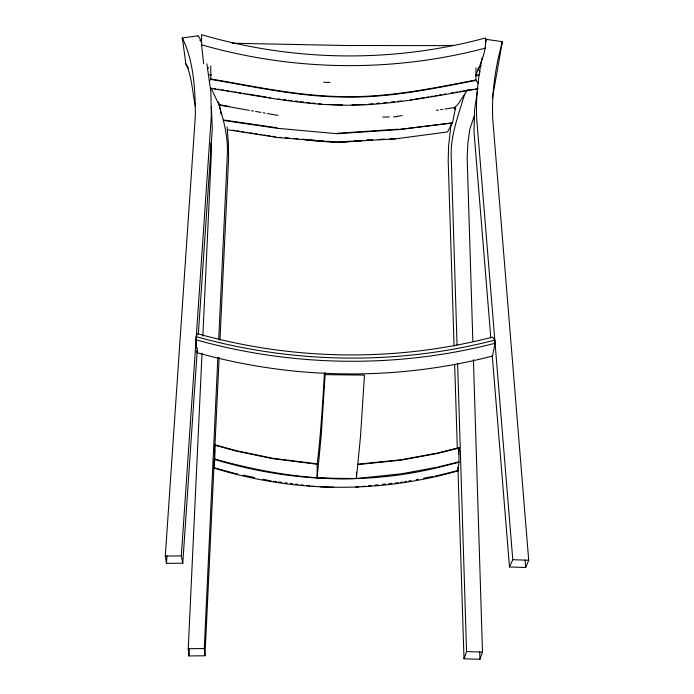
<?xml version="1.0" encoding="UTF-8"?>
<svg xmlns="http://www.w3.org/2000/svg" width="694" height="694" viewBox="0 0 694 694"><rect width="100%" height="100%" fill="white"/><g stroke="black" fill="none" stroke-linecap="round" stroke-linejoin="round"><path stroke-width="1.04" d="M203.672 63.735L201.598 44.815L201.607 34.7A500.912 476.145 6.5 0 0 485.462 37.979C486.659 50.914 480.907 63.111 475.893 74.709M209.354 80.816L210.759 79.402C254.707 86.828 298.672 96.726 343.435 97.03C388.206 98.149 432.232 88.832 475.937 80.409L475.989 67.908M357.705 464.217L401.054 459.758L437.48 453.052L459.029 447.647L458.925 462.308L458.04 470.87C378.36 493.686 293.059 492.653 213.925 468.051L213.969 460.243M213.925 468.051L214.81 459.489L214.914 444.828L236.376 450.727L272.69 458.274L317.011 463.861M317.089 478.079L321.175 436.04L325.13 374.656L364.463 375.107L360.507 436.5L356.421 478.539L317.089 478.079L317.193 464.286A592.234 19.84 -89.3 0 0 323.517 388.866L324.428 373.138M356.421 478.539L356.464 472.172M458.049 467.305L458.04 470.87M210.776 79.411L210.776 65.913M214.784 449.296L204.982 655.769L188.959 655.943L188.239 648.69L202.032 353.367M202.839 336.052L211.271 155.395L210.941 142.973M188.959 655.943L189.315 648.37M204.982 655.769L204.262 648.526L217.864 357.332M218.723 338.932L227.268 155.994C228.491 137.143 223.477 119.16 217.864 101.419M214.932 446.051L219.148 357.427M219.963 340.129L228.586 158.544L228.439 143.736L227.077 126.82M188.577 68.073L185.862 63.943L182.366 37.97C193.852 61.679 195.266 89.491 195.361 115.508L165.293 556.067L166.465 563.381L182.765 563.19L197.374 348.162M198.328 334.118L212.286 128.815L211.366 106.572M166.465 563.381L166.985 555.807M182.765 563.19L181.316 555.877L211.323 115.794L210.863 91.877L206.89 63.822M196.61 348.371L196.046 339.817L196.272 336.668L197.365 333.658C293.432 360.672 396.031 362.121 492.679 337.076L494.796 340.121L495.074 343.27L492.471 356.057C395.736 381.119 293.042 379.679 196.888 352.639L196.749 350.505M214.142 452.323L214.914 444.828M458.37 454.067L459.029 447.647M477.871 87.93L474.601 109.609L474.011 131.834L490.823 338.056M492.315 98.557L502.395 41.666L486.268 39.376M451.065 124.053L448.576 146.278L448.203 161.086L454.076 346.08M482.191 57.246C478.175 77.511 475.65 98.175 476.717 118.856L512.779 559.702L509.491 566.963L525.696 567.527L528.707 560.266L492.74 118.943C491.517 92.883 495.429 66.737 502.395 41.666L502.022 42.056M485.366 43.514L486.581 39.098M464.659 94.297L462.742 100.37C457.016 119.42 450.016 138.288 451.274 158.579L457.042 344.935M474.34 115.646L469.743 129.518L467.808 143.866L467.175 158.353L472.848 341.335M473.421 359.744L482.486 652.091L479.944 659.3L464.008 658.762L466.55 651.553L457.615 363.352M454.709 109.236L455.646 107.423L444.949 109.053M185.862 63.943C191.9 75.88 192.429 92.597 195.361 106.303M227.493 129.726L277.687 137.525L336.425 142.287L395.268 138.887L447.448 131.964L452.445 122.925L455.646 107.423M467.903 89.526L457.719 104.551L454.145 108.021M197.955 36.045L199.482 37.597L201.303 41.97M207.246 69.07L208.651 67.656M478.765 67.483L481.263 65.462M475.937 80.409L478.374 83.514M459.046 448.029L437.498 453.434L401.071 460.139L357.722 464.598M458.942 461.831L438.053 467.053L401.427 473.794L356.56 478.504M458.925 462.308L438.035 467.53C364.428 485.47 287.073 481.419 214.81 459.489M438.2 475.442L456.982 470.749M494.796 340.121C397.115 365.356 293.38 363.899 196.272 336.668M495.074 343.27C397.228 368.531 293.31 367.074 196.046 339.817M475.954 79.931C432.241 88.364 388.215 97.646 343.452 96.579C298.689 96.223 254.733 86.368 210.794 78.934M400.507 482.46L402.598 482.07M404.697 481.688L406.788 481.298M408.887 480.916L410.978 480.526M416.209 479.563L418.309 479.181M423.54 478.218L432.969 476.474M435.06 476.093L437.159 475.702M366.788 140.145L368.896 139.789M410.423 99.927L412.566 99.563M414.7 99.199L424.312 97.576M426.446 97.212L428.58 96.848M430.722 96.492L432.856 96.128M434.991 95.763L437.125 95.399M439.267 95.043L441.401 94.679M443.535 94.315L445.669 93.959M451.013 93.057L453.147 92.692M455.281 92.328L457.424 91.972M459.558 91.608L473.438 89.257M475.581 88.893L477.715 88.537M477.732 88.919C433.013 96.266 388.172 106.052 342.61 105.158C298.073 104.681 254.29 94.887 210.395 88.372M475.65 75.351L478.825 74.839M475.633 75.828L478.825 75.308M396.795 116.375L402.138 115.56M436.387 110.355L438.521 110.025M440.664 109.704L442.807 109.374M182.366 37.97L198.198 35.776M397.983 129.648L452.445 122.925L397.983 129.648L337.31 133.725L276.906 128.251L223.329 120.426M355.64 487.171L358.85 486.832M362.051 486.494L365.261 486.156M368.462 485.817L371.663 485.488M374.873 485.149L378.074 484.811M382.351 484.36L385.552 484.03M388.753 483.692L391.963 483.354M395.164 483.015L398.373 482.686M351.979 104.811L365.617 104.43M368.818 104.126L373.086 103.718M376.287 103.415L379.488 103.111M383.747 102.703L386.948 102.4M391.216 101.992L394.418 101.688M397.619 101.385L401.887 100.977M362.693 140.518C342.845 142.895 322.753 142.287 302.992 139.407M342.715 141.94L352.136 141.238M354.226 141.082L361.548 140.535M337.327 133.265L398 129.171M342.827 141.637L349.247 141.255M354.599 140.934L361.019 140.552M366.363 140.231L372.782 139.841M378.135 139.529L384.554 139.138M389.898 138.826L395.268 138.887M382.784 117.104L389.256 116.939M393.567 116.835L396.803 116.757M445.704 45.613L347.043 45.526L232.082 43.228M165.293 556.067L181.316 555.877M188.239 648.69L204.262 648.526M354.469 478.513C307.251 479.927 260.155 471.781 214.819 459.012M323.742 82.256L329.997 82.447M327.993 104.438L342.593 104.889M320.177 486.841L333.736 487.257M466.55 651.553L482.486 652.091M512.779 559.702L528.707 560.266M280.879 137.412L277.687 137.525M285.147 137.768L289.424 138.123M293.692 138.47L297.96 138.826M302.237 139.182L306.505 139.537M309.715 139.806L315.05 140.249M318.26 140.509L323.595 140.951M326.796 141.22L332.14 141.663M277.947 98.973L280.081 99.225M283.282 99.606L286.483 99.979M288.617 100.24L291.818 100.613M295.019 100.994L298.229 101.376M300.363 101.628L303.564 102.001M306.765 102.382L309.966 102.764M312.1 103.016L315.302 103.397M318.503 103.77L321.712 104.152M317.028 464.243L272.707 458.656L236.394 451.109L214.932 445.21M273.367 481.237L276.559 481.653M278.693 481.922L281.894 482.33M285.087 482.746L287.221 483.015M290.422 483.423L292.556 483.701M295.748 484.108L297.882 484.386M301.083 484.794L303.209 485.071M306.41 485.479L309.611 485.887M311.745 486.164L314.937 486.572M223.355 119.958L276.923 127.774M208.313 74.588L211.514 75.091M232.82 130.177L234.954 130.507M237.088 130.836L239.222 131.175M241.365 131.504L243.499 131.834M245.633 132.164L247.767 132.502M249.901 132.832L253.11 133.326M255.245 133.664L257.379 133.994M259.513 134.324L261.655 134.653M263.789 134.992L265.923 135.321M268.058 135.651L270.2 135.981M272.334 136.319L275.535 136.813M213.544 88.502L215.661 88.841M217.769 89.188L219.877 89.535M221.993 89.873L224.101 90.22M226.218 90.558L228.326 90.905M230.434 91.252L232.551 91.591M234.659 91.938L236.775 92.276M238.883 92.623L240.992 92.961M243.108 93.308L245.216 93.655M247.333 93.994L266.331 97.082M268.448 97.429L270.556 97.767M228.899 106.382L219.295 104.699L221.221 114.545M219.313 105.08L249.198 110.32M251.332 110.702L253.466 111.075M255.6 111.448L260.935 112.385M263.078 112.758L265.212 113.131M267.346 113.512L278.016 115.378M235.734 473.586L237.825 474.019M243.047 475.104L254.524 477.489M262.879 479.233L271.233 480.968M213.908 467.669L234.693 473.369M199.846 40.287L200.687 40.746M220.258 105.02L217.569 101.784L210.837 87.644M477.784 68.871L480.187 71.994M182.088 38.361L182.878 40.139M525.08 559.98L525.696 567.527M492.237 355.337L509.491 566.963M479.701 651.718L479.944 659.3M454.657 364.471L457.337 448.853M457.927 467.244L464.008 658.762M325.122 372.652L325.13 374.656M485.453 48.086A511.122 485.843 6.5 0 1 201.598 44.815M453.546 45.344A88.572 2.143 0.6 0 1 443.379 45.535"/></g></svg>
